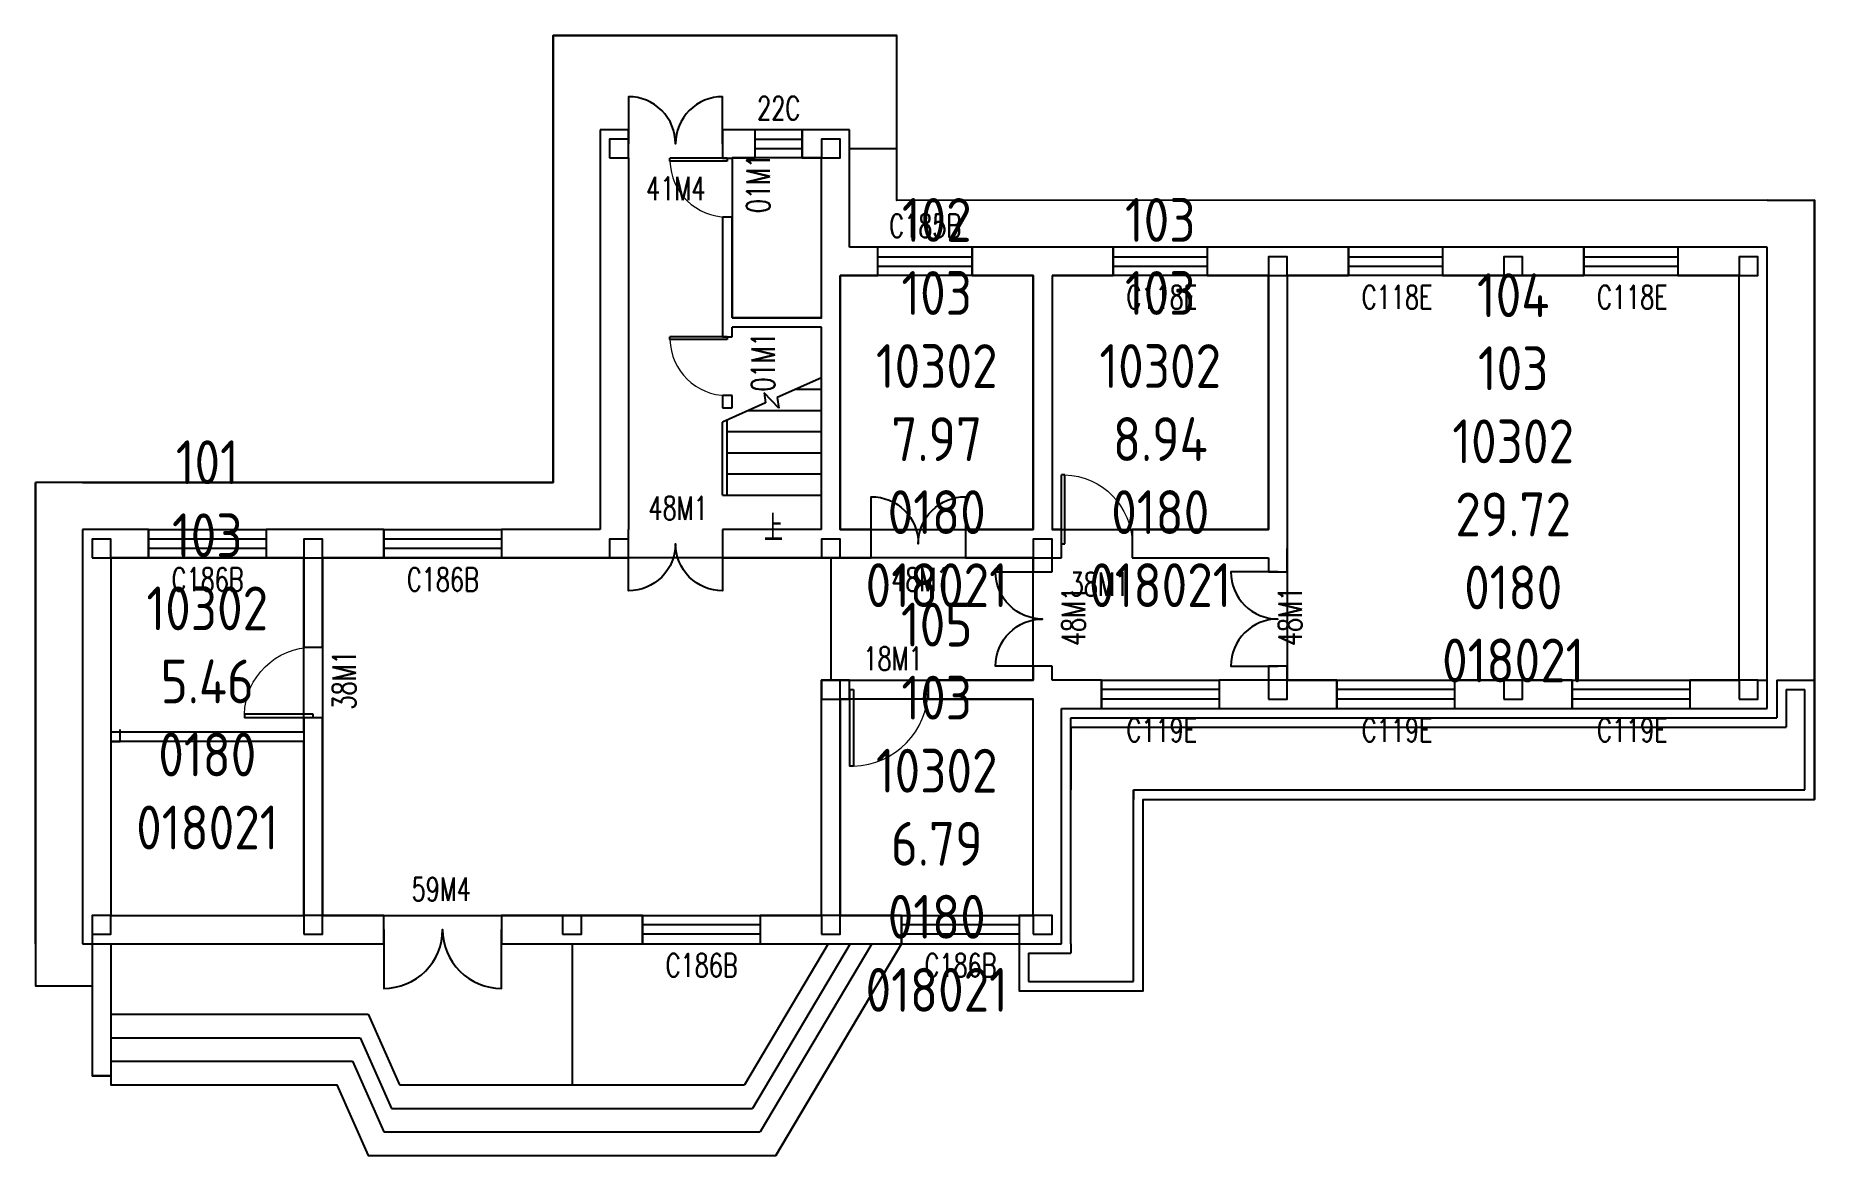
# Model space of a CAD drawing. Extents: x 31144 to 53824, y 12482 to 26762.
import ezdxf

# ---------------------------------------------------------------- set-up
doc = ezdxf.new("R2010")
doc.units = 0
doc.header["$LTSCALE"] = 1000
doc.header["$MEASUREMENT"] = 0
for name, color, linetype in [('body', 20, 'Continuous'), ('GROS', 6, 'Continuous'), ('RM', 4, 'Continuous'), ('RM$', 5, 'Continuous'), ('RM$TXT', 5, 'Continuous')]:
    doc.layers.add(name, color=color, linetype=linetype)
doc.styles.add('_TCH_DIM', font='SIMPLEX', dxfattribs={"bigfont": 'GBCBIG'})
doc.styles.add('_TCH_WINDOW', font='SIMPLEX', dxfattribs={"bigfont": 'GBCBIG'})
doc.styles.get("Standard").update_dxf_attribs({"font": 'gbenor.shx', "bigfont": 'gbcbig.shx'})

# ---------------------------------------------------------------- blocks, each defined once
blk = doc.blocks.new('_FZHK')
blk.add_lwpolyline([(-0.5, -0.5), (0.5, -0.5), (0.5, 0.5), (-0.5, 0.5)], close=True)
blk = doc.blocks.new('$TCHSYS$DOOR2D')
for p, q in [((0.45, 0.975), (0.5, 0.975)), ((0.45, 0), (0.45, 0.975)), ((0.5, 0), (0.5, 0.975)), ((0.5, 0), (0.45, 0))]:
    blk.add_line(p, q)
at = {"lineweight": 13}
blk.add_arc((0.475, 0), 0.975, 91.4693, 180, dxfattribs=at)
blk = doc.blocks.new('$TCHSYS$WIN2D')
for p, q in [((-0.5, 0.5), (0.5, 0.5)), ((-0.5, 0.5), (-0.5, -0.5)), ((0.5, 0.5), (0.5, -0.5)), ((0.5, 0.167), (-0.5, 0.167)), ((0.5, -0.167), (-0.5, -0.167)), ((-0.5, -0.5), (0.5, -0.5))]:
    blk.add_line(p, q)

msp = doc.modelspace()

# ---------------------------------------------------------------- linework, layer by layer
for p, q in [((44224, 20222), (44224, 20962)), ((41284, 20102), (41284, 18542)), ((41284, 18302), (41524, 18302)), ((34804, 17822), (34804, 18062)), ((32104, 17762), (32224, 17762)), ((32224, 17762), (32224, 17915))]:
    msp.add_line(p, q)
at = {"layer": 'body'}
for p, q in [((37744, 26762), (42124, 26762)), ((37744, 21062), (37744, 26762)), ((42124, 24660), (42124, 26762)), ((38344, 25562), (38344, 20462)), ((38704, 25562), (38344, 25562)), ((38704, 25442), (38704, 25562)), ((40319, 25562), (39904, 25562)), ((39904, 25562), (39904, 25202)), ((40319, 25202), (40319, 25562)), ((41524, 25562), (40919, 25562)), ((40919, 25562), (40919, 25202)), ((41524, 24062), (41524, 25562)), ((38704, 25202), (38704, 20462)), ((39904, 25202), (39904, 25198)), ((39904, 25198), (40024, 25198)), ((40024, 25202), (40319, 25202)), ((40024, 25198), (40024, 25202)), ((40919, 25202), (41164, 25202)), ((41164, 23822), (41164, 25202)), ((41524, 25322), (42124, 25322)), ((53224, 24662), (42124, 24660)), ((53224, 24662), (53824, 24662)), ((53824, 24662), (53824, 22780)), ((40024, 24448), (39904, 24448)), ((39904, 24448), (39904, 23162)), ((40024, 23162), (40024, 24448)), ((41884, 24062), (41524, 24062)), ((41884, 23702), (41884, 24062)), ((43984, 24062), (43084, 24062)), ((43084, 24062), (43084, 23702)), ((44884, 24062), (43984, 24062)), ((44884, 23702), (44884, 24062)), ((46984, 24062), (46084, 24062)), ((46084, 24062), (46084, 23702)), ((47884, 24062), (46984, 24062)), ((47884, 23702), (47884, 24062)), ((49984, 24062), (49084, 24062)), ((49084, 24062), (49084, 23702)), ((50884, 24062), (49984, 24062)), ((50884, 23702), (50884, 24062)), ((53224, 24062), (52084, 24062)), ((52084, 24062), (52084, 23702)), ((53224, 18182), (53224, 24062)), ((41164, 23162), (41164, 23822)), ((41404, 23702), (41884, 23702)), ((41404, 23162), (41404, 23702)), ((43084, 23702), (43864, 23702)), ((43864, 23702), (43864, 20462)), ((44104, 23702), (44104, 20462)), ((44104, 23702), (44884, 23702)), ((46084, 23702), (46864, 23702)), ((46864, 23702), (46864, 20462)), ((47104, 23702), (47104, 20222)), ((47104, 23702), (47884, 23702)), ((49084, 23702), (49864, 23702)), ((50104, 23702), (50884, 23702)), ((52084, 23702), (52864, 23702)), ((52864, 18542), (52864, 23702)), ((39904, 23162), (39904, 22922)), ((41164, 23162), (40024, 23162)), ((41404, 20462), (41404, 23162)), ((39904, 22922), (40024, 22922)), ((41164, 23042), (40024, 23042)), ((40024, 22922), (40024, 23042)), ((41164, 20462), (41164, 23042)), ((53824, 22780), (53824, 17022)), ((41164, 22399), (40598, 22145)), ((40836, 22252), (41164, 22252)), ((41164, 20902), (41164, 22399)), ((40024, 22172), (39904, 22172)), ((39904, 22172), (39904, 22015)), ((40453, 22080), (39904, 21834)), ((39904, 22015), (40024, 22015)), ((40024, 22015), (40024, 22172)), ((40620, 22012), (40432, 22205)), ((40432, 22205), (40453, 22080)), ((40598, 22145), (40620, 22012)), ((39904, 20902), (39904, 21834)), ((39904, 20901), (39904, 21834)), ((39964, 20901), (39964, 21861)), ((40233, 21982), (41164, 21982)), ((39964, 21712), (41164, 21712)), ((39964, 21442), (41164, 21442)), ((39964, 21172), (41164, 21172)), ((31744, 21062), (31144, 21062)), ((31144, 20982), (31144, 21062)), ((31144, 15182), (31144, 20982)), ((31744, 21062), (37744, 21062)), ((39904, 20901), (39964, 20901)), ((39964, 20902), (41164, 20902)), ((31744, 20462), (31744, 15182)), ((32584, 20462), (31744, 20462)), ((32584, 20102), (32584, 20462)), ((34684, 20462), (34084, 20462)), ((34084, 20462), (34084, 20102)), ((35584, 20462), (34684, 20462)), ((35584, 20102), (35584, 20462)), ((38344, 20462), (37084, 20462)), ((37084, 20462), (37084, 20102)), ((38704, 20342), (38704, 20462)), ((41164, 20462), (39904, 20462)), ((39904, 20462), (39904, 20102)), ((41799, 20462), (41404, 20462)), ((41799, 20102), (41799, 20462)), ((43864, 20462), (42999, 20462)), ((42999, 20462), (42999, 20102)), ((44224, 20462), (44104, 20462)), ((44224, 20102), (44224, 20462)), ((46864, 20462), (45124, 20462)), ((45124, 20462), (45124, 20102)), ((47104, 19922), (47104, 20222)), ((32104, 20102), (32104, 15542)), ((32104, 20102), (32584, 20102)), ((34084, 20102), (34564, 20102)), ((34564, 20102), (34564, 18962)), ((34804, 20102), (35584, 20102)), ((34804, 18962), (34804, 20102)), ((37084, 20102), (38464, 20102)), ((39904, 20102), (41164, 20102)), ((41404, 20102), (41799, 20102)), ((42999, 20102), (43864, 20102)), ((43864, 20102), (43864, 19922)), ((44104, 20102), (44224, 20102)), ((44104, 19922), (44104, 20102)), ((45124, 20102), (46864, 20102)), ((46864, 20102), (46864, 19922)), ((43864, 19922), (44104, 19922)), ((46864, 19922), (47104, 19922)), ((34564, 18962), (34804, 18962)), ((44104, 18722), (43864, 18722)), ((43864, 18722), (43864, 18542)), ((44104, 18542), (44104, 18722)), ((47104, 18722), (46864, 18722)), ((46864, 18722), (46864, 18542)), ((47104, 18542), (47104, 18722)), ((41524, 18542), (41404, 18542)), ((41524, 18302), (41524, 18542)), ((43864, 18542), (42524, 18542)), ((42524, 18542), (42524, 18302)), ((44734, 18542), (44104, 18542)), ((44734, 18182), (44734, 18542)), ((46864, 18542), (46234, 18542)), ((46234, 18542), (46234, 18182)), ((47734, 18542), (47104, 18542)), ((47734, 18182), (47734, 18542)), ((49864, 18542), (49234, 18542)), ((49234, 18542), (49234, 18182)), ((50734, 18542), (50104, 18542)), ((50734, 18182), (50734, 18542)), ((52864, 18542), (52234, 18542)), ((52234, 18542), (52234, 18182)), ((53104, 18542), (53224, 18542)), ((53344, 18542), (53344, 18062)), ((53344, 18542), (53464, 18542)), ((53344, 18542), (53824, 18542)), ((53464, 18422), (53464, 17942)), ((53464, 18422), (53704, 18422)), ((53704, 17142), (53704, 18422)), ((41164, 15542), (41164, 18302)), ((41404, 15542), (41404, 18302)), ((41404, 18302), (41524, 18302)), ((42524, 18302), (43864, 18302)), ((43864, 15542), (43864, 18302)), ((44224, 18182), (44734, 18182)), ((44224, 15182), (44224, 18182)), ((46234, 18182), (46984, 18182)), ((46984, 18182), (47734, 18182)), ((49234, 18182), (49984, 18182)), ((49984, 18182), (50734, 18182)), ((52234, 18182), (53224, 18182)), ((34804, 18062), (34564, 18062)), ((34564, 18062), (34564, 15542)), ((34804, 15542), (34804, 18062)), ((44344, 15182), (44344, 18062)), ((44344, 18062), (53344, 18062)), ((44344, 17942), (53464, 17942)), ((44344, 17942), (44344, 17142)), ((45144, 14702), (45144, 17142)), ((45144, 17142), (53704, 17142)), ((45144, 17142), (45144, 17022)), ((45264, 14582), (45264, 17022)), ((45264, 17022), (53824, 17022)), ((32104, 15542), (34564, 15542)), ((35584, 15542), (34804, 15542)), ((35584, 15182), (35584, 15542)), ((37864, 15542), (37084, 15542)), ((37084, 15542), (37084, 15182)), ((38884, 15542), (38104, 15542)), ((38884, 15182), (38884, 15542)), ((41164, 15542), (40384, 15542)), ((40384, 15542), (40384, 15182)), ((42184, 15542), (41404, 15542)), ((42184, 15182), (42184, 15542)), ((43864, 15542), (43684, 15542)), ((43684, 15542), (43684, 15182)), ((31864, 15302), (31864, 13496)), ((31144, 15182), (31144, 14646)), ((31744, 15182), (34684, 15182)), ((32104, 15182), (32104, 13593)), ((32104, 15182), (32104, 14282)), ((34684, 15182), (35584, 15182)), ((37084, 15182), (37984, 15182)), ((37984, 15182), (37984, 13382)), ((37984, 15182), (38884, 15182)), ((41251, 15182), (40184, 13382)), ((41529, 15182), (40284, 13082)), ((41807, 15182), (40384, 12782)), ((40384, 15182), (41284, 15182)), ((42184, 15182), (40584, 12482)), ((41164, 15182), (42184, 15182)), ((41284, 15182), (42184, 15182)), ((43684, 15182), (43684, 15062)), ((43684, 15182), (44224, 15182)), ((43684, 15062), (43684, 14702)), ((43804, 15062), (43804, 14702)), ((43804, 15062), (44344, 15062)), ((44344, 15182), (44344, 15062)), ((31144, 14646), (31864, 14646)), ((43684, 14702), (43684, 14582)), ((43684, 14582), (43804, 14582)), ((43684, 14582), (45264, 14582)), ((43804, 14702), (45144, 14702)), ((32104, 14282), (35384, 14282)), ((32104, 14282), (32104, 13982)), ((35384, 14282), (35784, 13382)), ((32104, 13982), (35284, 13982)), ((35284, 13982), (35684, 13082)), ((32104, 13682), (35184, 13682)), ((35184, 13682), (35584, 12782)), ((32104, 13496), (31864, 13496)), ((32104, 13593), (32104, 13525)), ((32104, 13525), (32104, 13382)), ((32104, 13382), (34984, 13382)), ((34684, 13382), (34984, 13382)), ((34984, 13382), (35384, 12482)), ((35784, 13382), (40184, 13382)), ((35684, 13082), (40284, 13082)), ((35584, 12782), (40384, 12782)), ((35384, 12482), (40584, 12482))]:
    msp.add_line(p, q, dxfattribs=at)
at = {"layer": 'body', "extrusion": (3.41309e-31, 1.22465e-16, -1)}
msp.add_lwpolyline([(-39904, 25382), (-39904, 25982, -0.414214), (-39304, 25382, -0.414214), (-38704, 25982), (-38704, 25382)], format="xyb", dxfattribs=at)
at = {"layer": 'body'}
for points, format in [([(40534, 20767, 0, 0, 0), (40534, 21682, 80, 0, 0), (40534, 21982, 0, 0, 0)], "xyseb"), ([(41799, 20282), (41799, 20882, -0.414214), (42399, 20282, -0.414214), (42999, 20882), (42999, 20282)], "xyb"), ([(39904, 20282), (39904, 19682, -0.414214), (39304, 20282, -0.414214), (38704, 19682), (38704, 20282)], "xyb"), ([(43984, 18722), (43384, 18722, -0.414214), (43984, 19322, -0.414214), (43384, 19922), (43984, 19922)], "xyb")]:
    msp.add_lwpolyline(points, format=format, dxfattribs=at)
at = {"layer": 'body', "extrusion": (-1.22465e-16, 2.24964e-32, -1)}
msp.add_lwpolyline([(-46984, 19922), (-46384, 19922, -0.414214), (-46984, 19322, -0.414214), (-46384, 18722), (-46984, 18722)], format="xyb", dxfattribs=at)
at = {"layer": 'body', "extrusion": (0, -1.22465e-16, -1)}
msp.add_lwpolyline([(-35584, 15362), (-35584, 14612, -0.414214), (-36334, 15362, -0.414214), (-37084, 14612), (-37084, 15362)], format="xyb", dxfattribs=at)
at = {"layer": 'GROS'}
msp.add_lwpolyline([(31144, 21062), (31144, 14646), (31864, 14646), (31864, 13496), (32104, 13496), (32104, 13382), (34984, 13382), (35384, 12482), (40584, 12482), (42184, 15182), (43684, 15182), (43684, 14582), (45264, 14582), (45264, 17022), (53824, 17022), (53824, 24662), (42124, 24660), (42124, 26762), (37744, 26762), (37744, 21062)], close=True, dxfattribs=at)
at = {"layer": 'RM'}
for points in [[(40024, 23162), (41164, 23162), (41164, 25202), (40024, 25202)], [(34804, 20102), (34804, 15542), (41164, 15542), (41164, 18542), (43864, 18542), (43864, 20102)], [(32104, 17762), (32104, 15542), (34564, 15542), (34564, 17762)]]:
    msp.add_lwpolyline(points, close=True, dxfattribs=at)
msp.add_lwpolyline([(34804, 20102), (34804, 15542)], dxfattribs=at)
at = {"layer": 'RM$'}
for points in [[(41404, 23702), (41404, 20462), (43864, 20462), (43864, 23702)], [(44104, 23702), (44104, 20462), (46864, 20462), (46864, 23702)], [(47104, 23702), (47104, 18542), (52864, 18542), (52864, 23702)], [(32104, 20102), (32104, 17882), (34564, 17882), (34564, 20102)], [(41404, 18302), (41404, 15542), (43864, 15542), (43864, 18302)]]:
    msp.add_lwpolyline(points, close=True, dxfattribs=at)

# ---------------------------------------------------------------- block references
at = {"layer": 'body'}
ref = msp.add_blockref('$TCHSYS$WIN2D', (40619, 25382), dxfattribs=dict(at, xscale=600, yscale=360, zscale=360, rotation=180.0000000000001))
ref.add_attrib('A', '22C', (40344, 25688), dxfattribs={"height": 297.5, "style": '_TCH_WINDOW', "width": 0.705882})
at = {"layer": 'body', "xscale": 240, "yscale": 240, "zscale": 240}
for p in [(38584, 25322), (41284, 25322), (46984, 23822), (49984, 23822), (52984, 23822), (31984, 20222), (34684, 20222), (38584, 20222), (41284, 20222), (43984, 20222), (41284, 18422), (46984, 18422), (49984, 18422), (52984, 18422), (31984, 15422), (34684, 15422), (37984, 15422), (41284, 15422), (43984, 15422)]:
    msp.add_blockref('_FZHK', p, dxfattribs=at)
at = {"layer": 'body'}
ref = msp.add_blockref('$TCHSYS$DOOR2D', (39964, 24823), dxfattribs=dict(at, xscale=750, yscale=750, zscale=120, rotation=90))
ref.add_attrib('A', '01M1', (40508, 24498), dxfattribs={"height": 297.5, "rotation": 90, "style": '_TCH_WINDOW', "width": 0.705882})
ref = msp.add_blockref('$TCHSYS$WIN2D', (42484, 23882), dxfattribs=dict(at, xscale=1200, yscale=360, zscale=360, rotation=180))
ref.add_attrib('A', 'C185B', (42029, 24188), dxfattribs={"height": 297.5, "style": '_TCH_WINDOW', "width": 0.705882})
ref = msp.add_blockref('$TCHSYS$WIN2D', (45484, 23882), dxfattribs=dict(at, xscale=1200, yscale=-360, zscale=360, rotation=180))
ref.add_attrib('A', 'C118E', (45054, 23278), dxfattribs={"height": 297.5, "style": '_TCH_WINDOW', "width": 0.705882})
ref = msp.add_blockref('$TCHSYS$WIN2D', (48484, 23882), dxfattribs=dict(at, xscale=1200, yscale=-360, zscale=360, rotation=180))
ref.add_attrib('A', 'C118E', (48054, 23278), dxfattribs={"height": 297.5, "style": '_TCH_WINDOW', "width": 0.705882})
ref = msp.add_blockref('$TCHSYS$WIN2D', (51484, 23882), dxfattribs=dict(at, xscale=1200, yscale=-360, zscale=360, rotation=180))
ref.add_attrib('A', 'C118E', (51054, 23278), dxfattribs={"height": 297.5, "style": '_TCH_WINDOW', "width": 0.705882})
ref = msp.add_blockref('$TCHSYS$DOOR2D', (39964, 22547), dxfattribs=dict(at, xscale=-750, yscale=-750, zscale=120, rotation=270))
ref.add_attrib('A', '01M1', (40568, 22222), dxfattribs={"height": 297.5, "rotation": 90, "style": '_TCH_WINDOW', "width": 0.705882})
ref = msp.add_blockref('$TCHSYS$DOOR2D', (44674, 20282), dxfattribs=dict(at, xscale=-900, yscale=900, zscale=360, rotation=359.9999999999999))
ref.add_attrib('A', '38M1', (44329, 19618), dxfattribs={"height": 297.5, "style": '_TCH_WINDOW', "width": 0.705882})
ref = msp.add_blockref('$TCHSYS$WIN2D', (33334, 20282), dxfattribs=dict(at, xscale=1500, yscale=360, zscale=360))
ref.add_attrib('A', 'C186B', (32879, 19678), dxfattribs={"height": 297.5, "style": '_TCH_WINDOW', "width": 0.705882})
ref = msp.add_blockref('$TCHSYS$WIN2D', (36334, 20282), dxfattribs=dict(at, xscale=1500, yscale=360, zscale=360, rotation=359.9999999999999))
ref.add_attrib('A', 'C186B', (35879, 19678), dxfattribs={"height": 297.5, "style": '_TCH_WINDOW', "width": 0.705882})
ref = msp.add_blockref('$TCHSYS$DOOR2D', (34684, 18512), dxfattribs=dict(at, xscale=900, yscale=-900, zscale=240, rotation=270.0000000000002))
ref.add_attrib('A', '38M1', (35228, 18167), dxfattribs={"height": 297.5, "rotation": 90, "style": '_TCH_WINDOW', "width": 0.705882})
ref = msp.add_blockref('$TCHSYS$DOOR2D', (42024, 18422), dxfattribs=dict(at, xscale=-1000, yscale=-1000, zscale=240))
ref.add_attrib('A', '18M1', (41699, 18668), dxfattribs={"height": 297.5, "style": '_TCH_WINDOW', "width": 0.705882})
ref = msp.add_blockref('$TCHSYS$WIN2D', (45484, 18362), dxfattribs=dict(at, xscale=1500, yscale=360, zscale=360))
ref.add_attrib('A', 'C119E', (45054, 17758), dxfattribs={"height": 297.5, "style": '_TCH_WINDOW', "width": 0.705882})
ref = msp.add_blockref('$TCHSYS$WIN2D', (48484, 18362), dxfattribs=dict(at, xscale=1500, yscale=360, zscale=360))
ref.add_attrib('A', 'C119E', (48054, 17758), dxfattribs={"height": 297.5, "style": '_TCH_WINDOW', "width": 0.705882})
ref = msp.add_blockref('$TCHSYS$WIN2D', (51484, 18362), dxfattribs=dict(at, xscale=1500, yscale=360, zscale=360))
ref.add_attrib('A', 'C119E', (51054, 17758), dxfattribs={"height": 297.5, "style": '_TCH_WINDOW', "width": 0.705882})
ref = msp.add_blockref('$TCHSYS$WIN2D', (39634, 15362), dxfattribs=dict(at, xscale=1500, yscale=360, zscale=360))
ref.add_attrib('A', 'C186B', (39179, 14758), dxfattribs={"height": 297.5, "style": '_TCH_WINDOW', "width": 0.705882})
ref = msp.add_blockref('$TCHSYS$WIN2D', (42934, 15362), dxfattribs=dict(at, xscale=1500, yscale=360, zscale=360))
ref.add_attrib('A', 'C186B', (42479, 14758), dxfattribs={"height": 297.5, "style": '_TCH_WINDOW', "width": 0.705882})

# ---------------------------------------------------------------- texts
at = {"layer": 'body', "style": '_TCH_WINDOW', "width": 0.705882}
for s, rotation, p in [('41M4', 360, (38929, 24663)), ('48M1', 90, (44528, 18977)), ('48M1', 90, (47288, 18977))]:
    msp.add_text(s, height=297.5, rotation=rotation, dxfattribs=at).set_placement(p)
for s, p in [('48M1', (38959, 20589)), ('48M1', (42054, 19678)), ('59M4', (35939, 15728))]:
    msp.add_text(s, height=297.5, dxfattribs=at).set_placement(p)
at = {"layer": 'body', "color": 7, "style": '_TCH_DIM'}
msp.add_text('上', height=338, dxfattribs=at).set_placement((40430, 20312))
at = {"layer": 'RM$TXT', "char_height": 558.8, "attachment_point": 8}
for s, insert in [('102^M^J103^M^J10302^M^J7.97^M^J0180^M^J018021^M^J', (42634, 19474)), ('103^M^J103^M^J10302^M^J8.94^M^J0180^M^J018021^M^J', (45484, 19474)), ('104^M^J103^M^J10302^M^J29.72^M^J0180^M^J018021^M^J', (49984, 18514)), ('101^M^J103^M^J10302^M^J5.46^M^J0180^M^J018021^M^J', (33334, 16384)), ('105^M^J103^M^J10302^M^J6.79^M^J0180^M^J018021^M^J', (42634, 14314))]:
    msp.add_mtext(s, dxfattribs=dict(at, insert=insert))

doc.saveas('drawing.dxf')
